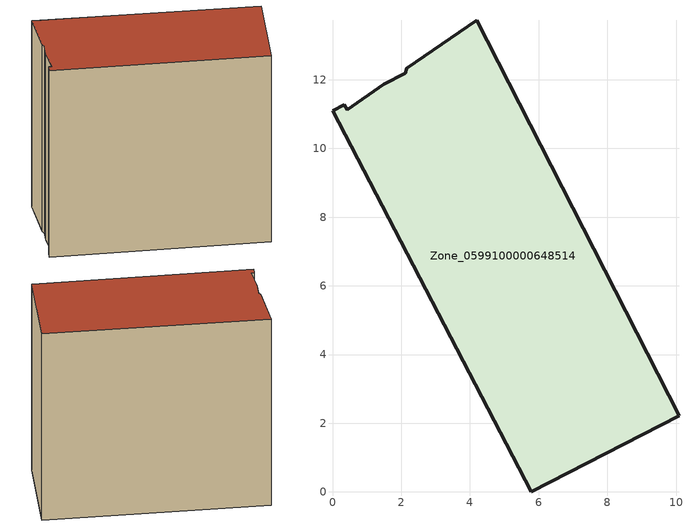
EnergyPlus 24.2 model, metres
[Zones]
Zone_0599100000648514
 floor ground (C_G): 2.12,12.19 2.17,12.33 4.2,13.74 10.09,2.22 5.78,0 0,11.1 0.35,11.28 0.42,11.13 1.5,11.87 z0
 wall outside (C_F): 0,11.1 5.78,0 10.09,2.22 4.2,13.74 2.17,12.33 2.12,12.19 1.5,11.87 0.42,11.13 0.35,11.28 0,11.1 z0:12.76
 roof outside (C_R): 1.5,11.87 0.42,11.13 0.35,11.28 0,11.1 5.78,0 10.09,2.22 4.2,13.74 2.17,12.33 2.12,12.19 z12.76
[BUILDING]
Pand.0599100000648514: North Axis=0; Terrain=City; Loads Convergence Tolerance Value=0.04; Temperature Convergence Tolerance Value=0.4; Solar Distribution=FullExterior; Maximum Number of Warmup Days=25; Minimum Number of Warmup Days=1
[Site:Location]
Rotterdam.The.Hague.AP_ZH_NLD Design_Conditions: Latitude=51.96; Longitude=4.45; Time Zone=1; Elevation=-4.5
[SITE:GROUNDTEMPERATURE:BUILDINGSURFACE]
18, 18, 18, 18, 18, 18, 18, 18, 18, 18, 18, 18
[MATERIAL] Thermal Absorptance=0.9; Solar Absorptance=0.7; Visible Absorptance=0.7
Name | Roughness | Thickness | Conductivity | Density | Specific Heat
G.TI.1946 | MediumSmooth | 0.15 | 1 | 540 | 1210
F.TI.1946 | Rough | 0.3 | 0.857143 | 1920 | 840
R.TI.1946 | MediumRough | 0.2 | 0.1 | 1500 | 1000
[CONSTRUCTION]
C_G: G.TI.1946
C_F: F.TI.1946
C_R: R.TI.1946
[ZONE]
Zone_0599100000648514: Type=1; Multiplier=1; Ceiling Height=Autocalculate; Volume=Autocalculate; Floor Area=autocalculate; Part of Total Floor Area=Yes
[ZONEINFILTRATION:DESIGNFLOWRATE]
Infil_Zone_0599100000648514: Zone or ZoneList or Space or SpaceList=Zone_0599100000648514; Schedule=AlwaysOn; Design Flow Rate Calculation Method=Flow/Area; Flow Rate per Floor Area=0.003; Constant Term Coefficient=1; Temperature Term Coefficient=0; Velocity Term Coefficient=0; Velocity Squared Term Coefficient=0
[HVACTEMPLATE:ZONE:IDEALLOADSAIRSYSTEM]
Zone_0599100000648514: Maximum Heating Supply Air Temperature=50; Minimum Cooling Supply Air Temperature=13; Maximum Heating Supply Air Humidity Ratio=0.0156; Minimum Cooling Supply Air Humidity Ratio=0.0077; Heating Limit=NoLimit; Cooling Limit=NoLimit; Dehumidification Control Type=ConstantSensibleHeatRatio; Cooling Sensible Heat Ratio=0.7; Dehumidification Setpoint=60; Humidification Control Type=None; Humidification Setpoint=30; Outdoor Air Method=None; Outdoor Air Flow Rate per Person=0.00944; Outdoor Air Flow Rate per Zone Floor Area=0; Outdoor Air Flow Rate per Zone=0; Demand Controlled Ventilation Type=None; Outdoor Air Economizer Type=NoEconomizer; Heat Recovery Type=None; Sensible Heat Recovery Effectiveness=0.7; Latent Heat Recovery Effectiveness=0.65
[ZONECONTROL:THERMOSTAT]
ThermostatControl_Zone_0599100000648514: Zone or ZoneList=Zone_0599100000648514; Control Type Schedule=DualSetpointControlType; Control 1=Thermostat_Zone_0599100000648514; Temperature Difference Between Cutout And Setpoint=0
[THERMOSTATSETPOINT:DUALSETPOINT]
Thermostat_Zone_0599100000648514: Heating Setpoint Temperature Schedule=HeatingSetpoint_Zone_0599100000648514; Cooling Setpoint Temperature Schedule=CoolingSetpoint_Zone_0599100000648514
[SCHEDULE:COMPACT]
HeatingSetpoint_Zone_0599100000648514: Through: 12/31, For: AllDays, Until: 24:00, 21
CoolingSetpoint_Zone_0599100000648514: Through: 12/31, For: AllDays, Until: 24:00, 24
DualSetpointControlType: Through: 12/31, For: AllDays, Until: 24:00, 4
AlwaysOn: Through: 12/31, For: AllDays, Until: 24:00, 1
